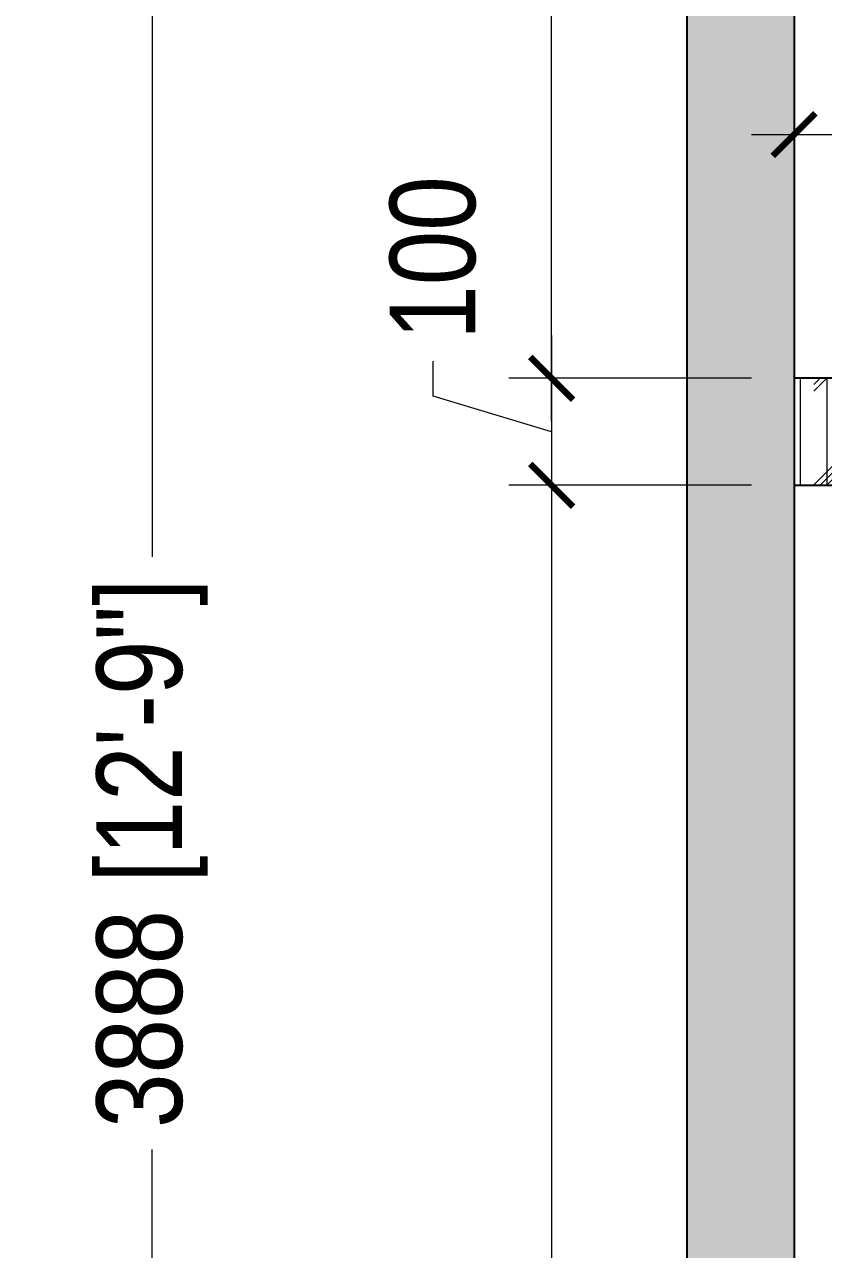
# Model space of a CAD drawing. Extents: x 6455 to 25617, y -919848 to -899772.
# Drawn here: x 18607 to 19354, y -912628 to -911482 of the extents above; entities that cross this region are included whole.
import ezdxf
from ezdxf.lldxf.tags import DXFTag

# ---------------------------------------------------------------- set-up
doc = ezdxf.new("R2010")
doc.units = 0
doc.header["$LTSCALE"] = 40
doc.header["$MEASUREMENT"] = 0
doc.header["$PDMODE"] = 3
for name, color, linetype, lineweight in [('dimensions', 149, 'Continuous', 5), ('IM-ANNO-HATCH', 8, 'Continuous', 5), ('LENS_PARTITION', 21, 'Continuous', 25)]:
    doc.layers.add(name, color=color, linetype=linetype, lineweight=lineweight)
doc.styles.get("Standard").update_dxf_attribs({"font": 'ARIALN.TTF'})
tags = doc.linetypes.add('DASHED2', pattern=[0.375, 0.25, -0.125]).pattern_tags.tags
tags[6:7] = [DXFTag(74, 4), DXFTag(75, 0), DXFTag(340, '0'), DXFTag(46, 1.0), DXFTag(50, 0.0), DXFTag(44, 0.0), DXFTag(45, 0.0)]
tags[4:5] = [DXFTag(74, 4), DXFTag(75, 0), DXFTag(340, '0'), DXFTag(46, 1.0), DXFTag(50, 0.0), DXFTag(44, 0.0), DXFTag(45, 0.0)]
doc.dimstyles.new('Working', dxfattribs={"dimscale": 0.8, "dimtxt": 100, "dimasz": 50, "dimexe": 50, "dimexo": 50, "dimgap": 25, "dimtad": 0, "dimdec": 0, "dimzin": 0, "dimdsep": 46, "dimtxsty": 'Standard', "dimblk": 'ARCHTICK', "dimcen": 0, "dimdle": 50, "dimclrd": 250, "dimclre": 8, "dimclrt": 7, "dimadec": 0, "dimazin": 0, "dimtfac": 1, "dimtdec": 0, "dimtofl": 0, "dimtmove": 1, "dimatfit": 3, "dimfxl": 3, "dimtolj": 1, "dimlwd": 5, "dimlwe": 0, "dimarcsym": 0})
pattern_1 = [(90, (-11842.36820812611, 889087.3488594143), (-25, 1.5e-15), []), (225, (-11829.8682081261, 889099.8488594142), (49.99999991609842, -49.99999991609842), [35.35533920000001, -35.35533920000001]), (225, (-11829.8682081261, 889106.0988594142), (49.99999991609842, -49.99999991609842), [35.35533920000001, -35.35533920000001]), (225, (-11829.8682081261, 889112.3488594143), (49.99999991609842, -49.99999991609842), [35.35533920000001, -35.35533920000001])]

# ---------------------------------------------------------------- blocks, each defined once
blk = doc.blocks.new('_ArchTick')
at = {"const_width": 0.15}
blk.add_lwpolyline([(-0.5, -0.5), (0.5, 0.5)], dxfattribs=at)
blk = doc.blocks.new('*D141')
at = {"layer": 'Defpoints', "color": 0, "ltscale": 50, "transparency": 16777216}
for p in [(19226.77858751541, -910313.0291208992), (19100.09323849765, -911813.029120899), (19326.77858751369, -911813.029120899)]:
    blk.add_point(p, dxfattribs=at)
at = {"layer": 'dimensions', "color": 250, "linetype": 'DASHED2', "lineweight": 5, "ltscale": 50, "transparency": 16777216}
for p, q in [((19100.09323849765, -910273.029120899), (19100.09323849765, -910948.2678657832)), ((19100.09323849765, -911853.029120899), (19100.09323849765, -911177.7903760151))]:
    blk.add_line(p, q, dxfattribs=at)
at = {"layer": 'dimensions', "color": 8, "linetype": 'DASHED2', "lineweight": 0, "ltscale": 50, "transparency": 16777216}
for p, q in [((19186.77858751541, -910313.0291208992), (19060.09323849765, -910313.0291208992)), ((19286.77858751369, -911813.029120899), (19060.09323849765, -911813.029120899))]:
    blk.add_line(p, q, dxfattribs=at)
at = {"layer": 'dimensions', "color": 250, "lineweight": 5, "ltscale": 50, "transparency": 16777216, "xscale": 40, "yscale": 40, "zscale": 40}
for p, rotation in [((19100.09323849765, -910313.0291208992), 90), ((19100.09323849765, -911813.029120899), 270)]:
    blk.add_blockref('_ArchTick', p, dxfattribs=dict(at, rotation=rotation))
at = {"layer": 'dimensions', "color": 7, "ltscale": 50, "transparency": 16777216, "insert": (19100.09323849738, -911063.0291208989), "char_height": 80, "attachment_point": 5, "rotation": 90, "bg_fill": 3, "box_fill_scale": 1.25, "bg_fill_color": 9, "bg_fill_true_color": 13158600, "bg_fill_transparency": 0}
blk.add_mtext('\\A1;1500', dxfattribs=at)
blk = doc.blocks.new('*D142')
at = {"layer": 'Defpoints', "color": 0, "ltscale": 50, "transparency": 16777216}
for p in [(19326.77858751369, -911813.029120899), (19100.09323849766, -911913.0291208992), (19326.77858751541, -911913.0291208992)]:
    blk.add_point(p, dxfattribs=at)
at = {"layer": 'dimensions', "color": 250, "linetype": 'DASHED2', "lineweight": 5, "ltscale": 50, "transparency": 16777216}
for p, q in [((19100.09323849766, -911773.0291208992), (19100.09323849766, -911953.0291208992)), ((18989.24739947992, -911829.7753691939), (18989.24739947992, -911789.7753691938)), ((19100.09323849766, -911863.0291208992), (18989.24739947992, -911829.7753691939))]:
    blk.add_line(p, q, dxfattribs=at)
at = {"layer": 'dimensions', "color": 8, "linetype": 'DASHED2', "lineweight": 0, "ltscale": 50, "transparency": 16777216}
for p, q in [((19286.77858751369, -911813.029120899), (19060.09323849766, -911813.029120899)), ((19286.77858751541, -911913.0291208992), (19060.09323849766, -911913.0291208992))]:
    blk.add_line(p, q, dxfattribs=at)
at = {"layer": 'dimensions', "color": 250, "lineweight": 5, "ltscale": 50, "transparency": 16777216, "xscale": 40, "yscale": 40, "zscale": 40}
for p, rotation in [((19100.09323849766, -911813.029120899), 90), ((19100.09323849766, -911913.0291208992), 270)]:
    blk.add_blockref('_ArchTick', p, dxfattribs=dict(at, rotation=rotation))
at = {"layer": 'dimensions', "color": 7, "ltscale": 50, "transparency": 16777216, "insert": (18989.24739947966, -911700.498425128), "char_height": 80, "attachment_point": 5, "rotation": 90, "bg_fill": 3, "box_fill_scale": 1.25, "bg_fill_color": 9, "bg_fill_true_color": 13158600, "bg_fill_transparency": 0}
blk.add_mtext('\\A1;100', dxfattribs=at)
blk = doc.blocks.new('*D143')
at = {"layer": 'Defpoints', "color": 0, "ltscale": 50, "transparency": 16777216}
for p in [(19326.77858751541, -911913.0291208992), (19100.09323849768, -914203.773120897), (19326.77858751093, -914203.773120897)]:
    blk.add_point(p, dxfattribs=at)
at = {"layer": 'dimensions', "color": 250, "linetype": 'DASHED2', "lineweight": 5, "ltscale": 50, "transparency": 16777216}
for p, q in [((19100.09323849768, -911873.029120899), (19100.09323849768, -912946.2319530945)), ((19100.09323849768, -914243.7731208971), (19100.09323849768, -913170.5702887016))]:
    blk.add_line(p, q, dxfattribs=at)
at = {"layer": 'dimensions', "color": 8, "linetype": 'DASHED2', "lineweight": 0, "ltscale": 50, "transparency": 16777216}
for p, q in [((19286.77858751541, -911913.0291208992), (19060.09323849768, -911913.0291208992)), ((19286.77858751093, -914203.773120897), (19060.09323849768, -914203.773120897))]:
    blk.add_line(p, q, dxfattribs=at)
at = {"layer": 'dimensions', "color": 250, "lineweight": 5, "ltscale": 50, "transparency": 16777216, "xscale": 40, "yscale": 40, "zscale": 40}
for p, rotation in [((19100.09323849768, -911913.0291208992), 90), ((19100.09323849768, -914203.773120897), 270)]:
    blk.add_blockref('_ArchTick', p, dxfattribs=dict(at, rotation=rotation))
at = {"layer": 'dimensions', "color": 7, "ltscale": 50, "transparency": 16777216, "insert": (19100.09323849742, -913058.4011208978), "char_height": 80, "attachment_point": 5, "rotation": 90, "bg_fill": 3, "box_fill_scale": 1.25, "bg_fill_color": 9, "bg_fill_true_color": 13158600, "bg_fill_transparency": 0}
blk.add_mtext('\\A1;2291', dxfattribs=at)
blk = doc.blocks.new('*D147')
at = {"layer": 'Defpoints', "color": 0, "ltscale": 50, "transparency": 16777216}
for p in [(18726.57852020165, -910313.0291208992), (19276.77858751541, -910313.0291208992), (19221.57025416784, -914201.2064535872)]:
    blk.add_point(p, dxfattribs=at)
at = {"layer": 'dimensions', "color": 250, "linetype": 'DASHED2', "lineweight": 5, "ltscale": 50, "transparency": 16777216}
for p, q in [((18726.57852020165, -910273.029120899), (18726.57852020165, -911984.8940491804)), ((18726.57852020165, -914241.2064535873), (18726.57852020165, -912529.3415253059))]:
    blk.add_line(p, q, dxfattribs=at)
at = {"layer": 'dimensions', "color": 8, "linetype": 'DASHED2', "lineweight": 0, "ltscale": 50, "transparency": 16777216}
for p, q in [((19126.57852020165, -910313.0291208992), (18686.57852020165, -910313.0291208992)), ((19126.57852020165, -914201.2064535872), (18686.57852020165, -914201.2064535872))]:
    blk.add_line(p, q, dxfattribs=at)
at = {"layer": 'dimensions', "color": 250, "lineweight": 5, "ltscale": 50, "transparency": 16777216, "xscale": 40, "yscale": 40, "zscale": 40}
for p, rotation in [((18726.57852020165, -910313.0291208992), 90), ((18726.57852020165, -914201.2064535872), 270)]:
    blk.add_blockref('_ArchTick', p, dxfattribs=dict(at, rotation=rotation))
at = {"layer": 'dimensions', "color": 7, "ltscale": 50, "transparency": 16777216, "insert": (18726.57852020138, -912257.1177872428), "char_height": 80, "attachment_point": 5, "rotation": 90, "bg_fill": 3, "box_fill_scale": 1.25, "bg_fill_color": 9, "bg_fill_true_color": 13158600, "bg_fill_transparency": 0}
blk.add_mtext('\\A1;3888 [12\'-9"]', dxfattribs=at)
blk = doc.blocks.new('*D151')
at = {"layer": 'Defpoints', "color": 0, "ltscale": 50, "transparency": 16777216}
for p in [(20826.77858751541, -911585.153195259), (19326.77858751541, -911813.0291208986), (20826.77858751541, -911813.0291208986)]:
    blk.add_point(p, dxfattribs=at)
at = {"layer": 'dimensions', "color": 8, "linetype": 'DASHED2', "lineweight": 0, "ltscale": 50, "transparency": 16777216}
for p, q in [((19326.77858751541, -911773.0291208985), (19326.77858751541, -911545.1531952592)), ((20826.77858751541, -911773.0291208985), (20826.77858751541, -911545.1531952592))]:
    blk.add_line(p, q, dxfattribs=at)
at = {"layer": 'dimensions', "color": 250, "linetype": 'DASHED2', "lineweight": 5, "ltscale": 50, "transparency": 16777216}
for p, q in [((19286.77858751541, -911585.153195259), (19962.01733239944, -911585.153195259)), ((20866.77858751541, -911585.153195259), (20191.53984263137, -911585.153195259))]:
    blk.add_line(p, q, dxfattribs=at)
at = {"layer": 'dimensions', "color": 250, "lineweight": 5, "ltscale": 50, "transparency": 16777216, "xscale": 40, "yscale": 40, "zscale": 40, "rotation": 180}
blk.add_blockref('_ArchTick', (19326.77858751541, -911585.153195259), dxfattribs=at)
at = {"layer": 'dimensions', "color": 250, "lineweight": 5, "ltscale": 50, "transparency": 16777216, "xscale": 40, "yscale": 40, "zscale": 40}
blk.add_blockref('_ArchTick', (20826.77858751541, -911585.153195259), dxfattribs=at)
at = {"layer": 'dimensions', "color": 7, "ltscale": 50, "transparency": 16777216, "insert": (20076.77858751541, -911585.153195259), "char_height": 80, "attachment_point": 5, "bg_fill": 3, "box_fill_scale": 1.25, "bg_fill_color": 9, "bg_fill_true_color": 13158600, "bg_fill_transparency": 0}
blk.add_mtext('\\A1;1500', dxfattribs=at)
blk = doc.blocks.new('A$Cb7af11d1')
at = {"layer": 'IM-ANNO-HATCH'}
h = blk.add_hatch(dxfattribs=at)
h.set_pattern_fill('CORK', color=256, scale=200, angle=90)
h.set_pattern_definition(pattern_1)
h.paths.add_polyline_path([(7484.41037938185, -3823.220787852071), (7384.410379381851, -3823.220787852071), (7384.410379389301, 2667.523212146014), (7484.410379389301, 2667.523212146014)])
h = blk.add_hatch(dxfattribs=at)
h.set_pattern_fill('CORK', color=256, scale=200, angle=90)
h.set_pattern_definition(pattern_1)
h.paths.add_polyline_path([(8984.4103793893, 1067.523212146014), (8984.4103793893, 1167.523212146014), (7484.410379389301, 1167.523212146014), (7484.410379389301, 1067.523212146014)])
at = {"layer": 'LENS_PARTITION'}
for points in [[(7484.41037938185, -3823.220787852071), (7384.410379381851, -3823.220787852071), (7384.410379389301, 2667.523212146014), (7484.410379389301, 2667.523212146014)], [(8984.4103793893, 1067.523212146014), (8984.4103793893, 1167.523212146014), (7484.410379389301, 1167.523212146014), (7484.410379389301, 1067.523212146014)]]:
    blk.add_lwpolyline(points, close=True, dxfattribs=at)

msp = doc.modelspace()

# ---------------------------------------------------------------- dimensions: what is measured, and where the dimension line sits
at = {"layer": 'dimensions', "color": 3, "ltscale": 50, "true_color": 0x15f609}
dim = msp.add_linear_dim(base=(19100.09323849765, -911813.029120899), p1=(19226.77858751541, -910313.0291208985), p2=(19326.77858751369, -911813.0291208986), angle=90, dimstyle='Working', override={"dimfxl": 500, "dimfxlon": 1, "dimtfill": 1, "dimarcsym": 1}, dxfattribs=at)
dim.commit()
dim.dimension.update_dxf_attribs({"geometry": '*D141', "text_midpoint": (19100.09323849738, -911063.0291208989)})

# ---------------------------------------------------------------- next in the draw order: dimensions: what is measured, and where the dimension line sits
dim = msp.add_linear_dim(base=(19100.09323849766, -911913.0291208992), p1=(19326.77858751369, -911813.0291208986), p2=(19326.77858751541, -911913.0291208987), angle=90, dimstyle='Working', override={"dimfxl": 500, "dimfxlon": 1, "dimtfill": 1, "dimarcsym": 1}, dxfattribs=at)
dim.commit()
dim.dimension.update_dxf_attribs({"geometry": '*D142', "text_midpoint": (18989.24739947966, -911769.7753691935)})

# ---------------------------------------------------------------- next in the draw order: dimensions: what is measured, and where the dimension line sits
dim = msp.add_linear_dim(base=(20826.77858751541, -911585.153195259), p1=(19326.77858751541, -911813.0291208986), p2=(20826.77858751541, -911813.0291208986), dimstyle='Working', override={"dimfxl": 500, "dimfxlon": 1, "dimtfill": 1, "dimarcsym": 1}, dxfattribs=at)
dim.commit()
dim.dimension.update_dxf_attribs({"geometry": '*D151', "text_midpoint": (20076.77858751541, -911585.153195259)})
dim = msp.add_linear_dim(base=(19100.09323849768, -914203.773120897), p1=(19326.77858751541, -911913.0291208987), p2=(19326.77858751092, -914203.7731208967), angle=90, dimstyle='Working', override={"dimfxl": 500, "dimfxlon": 1, "dimtfill": 1, "dimarcsym": 1}, dxfattribs=at)
dim.commit()
dim.dimension.update_dxf_attribs({"geometry": '*D143', "text_midpoint": (19100.09323849742, -913058.4011208978)})

# ---------------------------------------------------------------- next in the draw order: dimensions: what is measured, and where the dimension line sits
at = {"layer": 'dimensions', "ltscale": 50}
dim = msp.add_linear_dim(base=(18726.57852020165, -910313.0291208992), p1=(19221.57025416783, -914201.2064535867), p2=(19276.77858751541, -910313.0291208985), angle=90, dimstyle='Working', override={"dimfxl": 500, "dimfxlon": 1, "dimtfill": 1, "dimarcsym": 1}, dxfattribs=at)
dim.commit()
dim.dimension.update_dxf_attribs({"geometry": '*D147', "text_midpoint": (18726.57852020138, -912257.1177872428)})

# ---------------------------------------------------------------- next in the draw order: block references
at = {"layer": 'dimensions', "color": 3, "ltscale": 50, "true_color": 0x15f609}
msp.add_blockref('A$Cb7af11d1', (11842.36820812611, -912980.5523330446), dxfattribs=at)

doc.saveas('drawing.dxf')
